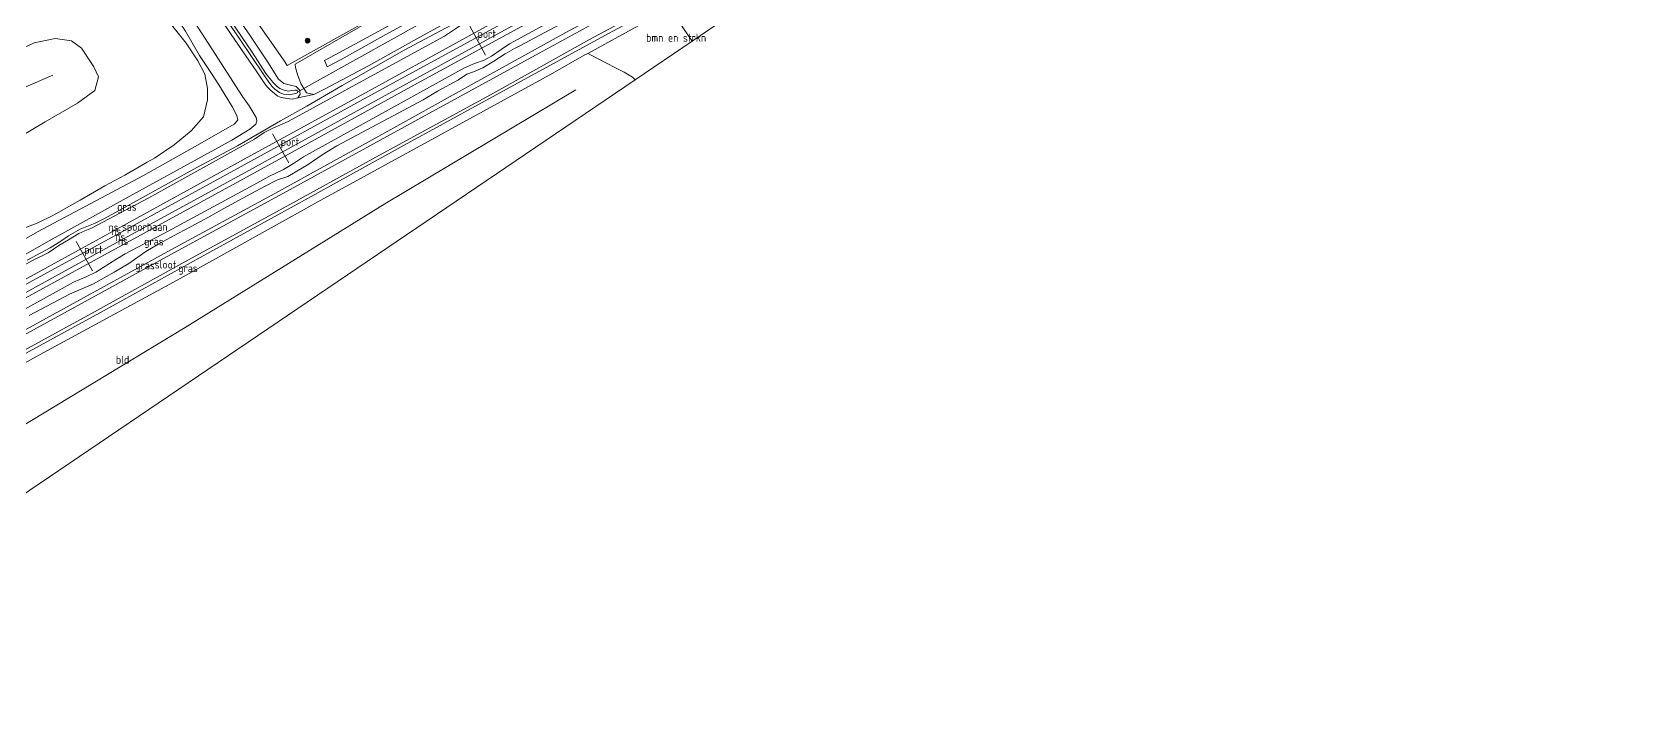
# Model space of a CAD drawing. Extents: x 253736 to 255979, y 477184 to 479215.
# Drawn here: x 254798 to 255302, y 477669 to 477880 of the extents above; entities that cross this region are included whole.
import ezdxf
from ezdxf.enums import TextEntityAlignment as Align

# ---------------------------------------------------------------- set-up
doc = ezdxf.new("R2010")
doc.units = 0
for name, color, linetype, lineweight in [('af-bs-doorgang', 8, 'Continuous', 18), ('af-bs-rasterhekwerk', 8, 'hekwerk', 18), ('bp-b5-bomenstruiken', 8, 'Continuous', 18), ('bp-b5-grasland', 8, 'Continuous', 18), ('bp-bs-boom', 8, 'Continuous', 18), ('bw-bs-portaal', 8, 'Continuous', 18), ('gw-bs-insteekwatergang', 8, 'Continuous', 18), ('gw-bs-kruinlijn', 8, 'Continuous', 18), ('gw-bs-teenlijn', 8, 'Continuous', 18), ('kd-bs-opnamedtmgrens', 8, 'Continuous', 18), ('og-b5-grond_ingericht', 8, 'Continuous', 18), ('og-b5-spoor', 8, 'Continuous', 18), ('og-b5-water', 8, 'Continuous', 18), ('og-bs-hoogtelijn', 8, 'Continuous', 18), ('og-bs-hulpgeometrie', 8, 'Continuous', 18), ('og-bs-spoor', 8, 'Continuous', 18), ('og-bs-terreinafscheiding', 8, 'Continuous', 18), ('wh-bs-duiker', 8, 'duiker', 18), ('wh-bs-waterlijn', 8, 'Continuous', 18)]:
    doc.layers.add(name, color=color, linetype=linetype, lineweight=lineweight)
doc.styles.add('rtw_iso', font='isocp.shx')
doc.linetypes.add('duiker', pattern='A,0,-2,[15,RTW.shx,S=1,R=0,X=0,Y=0],-2', length=4)
doc.linetypes.add('hekwerk', pattern='A,7,-1.5,[1,RTW.shx,S=0.75,R=0,X=0,Y=0],-1.5', length=10)

# ---------------------------------------------------------------- blocks, each defined once
blk = doc.blocks.new('dtbattr-r')
at = {"style": 'rtw_iso'}
blk.add_attdef('TAG', text='', height=2.5, dxfattribs=at).set_placement((0, 0), align=Align.MIDDLE_CENTER)
blk = doc.blocks.new('RW1 Buren totaal_ACAD_1_FMEBLOCK73')
at = {"layer": 'bp-b5-bomenstruiken'}
for points in [[(-77.81, -94.02, 24.27), (-73.97, -89.17, 24.44), (-69.53, -87.09, 24.39), (-62.67, -83.25, 24.54), (-60.44, -82.03, 24.66), (-59.38, -80.32, 25.03), (-57.38, -77.87, 25.24), (-54.25, -75.4, 25.45), (-47.41, -71.45, 25.72), (-41.13, -67.63, 26.12), (-21.88, -57.47, 26.16), (9.47, -40.29, 26.16), (40.58, -24.44, 26.33), (57.63, -14.67, 26.4), (90.75, 2.96, 26.38), (107.58, 12.38, 26.56), (119, 18.96, 26.4), (120.2, 20.23, 26.46), (119.89, 21.71, 26.59), (118.56, 24.34, 26.7), (114.8, 30.5, 26.75), (112.4, 34.18, 26.8), (108.23, 40.48, 26.97), (103.87, 48.05, 26.73), (99.88, 54.03, 26.4), (97.28, 58.18, 25.97), (94.49, 62.81, 25.58), (90.99, 68.94, 25.45), (85.87, 78.03, 24.83), (81.68, 85.34, 24.44), (78.88, 88.74, 24.31), (76.85, 91.4, 24.12), (75.37, 91.95, 24.05), (72.87, 91.45, 24.08), (70.06, 90.2, 24.12), (66.36, 87.82, 24.1), (64.64, 86.77, 23.96), (66.31, 86.5, 24.2), (70.57, 86.03, 24.46), (74.48, 84.97, 24.62), (77.04, 83.43, 24.67), (79.35, 81.29, 24.82), (80.97, 79.38, 25.12), (83.98, 75.33, 25.33), (85.54, 72.87, 25.71), (87.46, 68.27, 25.7), (90, 64.32, 25.91), (92.84, 59.35, 26.27), (96.06, 54.89, 26.69), (99.87, 49.57, 26.84), (104.04, 44.33, 26.89), (107.65, 38.81, 26.86), (109.87, 34.59, 26.88), (110.69, 30.16, 26.87), (110.69, 26.6, 26.8), (109.5, 21.28, 26.79), (105.64, 16.94, 26.88), (100.31, 12.57, 26.86), (94.2, 8.38, 26.82), (91.87, 7.07, 26.59), (84.87, 3.02, 26.51), (78.62, -0.28, 26.49), (70.98, -4.76, 26.45), (62.58, -9.42, 26.51), (57.49, -11.95, 26.54), (51.46, -14.24, 26.51), (43.27, -18.4, 26.45), (22.68, -30.1, 26.29), (15.7, -33.13, 26.22), (11.07, -35.25, 26.29), (4.93, -38.9, 26.35), (-1.45, -42.49, 26.36), (-10.61, -48.09, 26.21), (-15.12, -50.61, 26.23), (-19.04, -51.56, 26.43), (-23.83, -52.99, 26.61), (-28.47, -54.96, 26.74), (-37.76, -60.2, 26.43), (-46.99, -65.34, 26.29), (-52.14, -68.94, 26.03), (-58.25, -72.87, 25.57), (-61.11, -75.24, 25.32), (-65.52, -78.25, 24.98), (-61.16, -74.26, 25.5), (-57.3, -70.66, 26.02), (-52.69, -67.25, 26.97), (-42.14, -59.22, 28.94), (-29.2, -50.18, 31.34), (-17.48, -41.19, 33.44), (-6.64, -31.13, 35.77), (3.48, -22.65, 37.85), (8.56, -18.94, 38.68), (26.75, -5.93, 41.27), (36.37, 2.71, 42.82), (38.64, 4.76, 43.63), (39.94, 5.76, 43.77), (42.52, 7.76, 44.29), (45.62, 9.93, 44.93), (47.94, 11.87, 45.23), (52.27, 15.09, 45.83), (59.99, 19.7, 46.08), (70.13, 25.55, 46.1), (75.49, 29.55, 46), (76.66, 33.75, 46.03), (75.2, 36.92, 46.08), (71.31, 42.73, 46.11), (68.22, 45.05, 46.17), (63.15, 45.76, 46.31), (56.61, 44.39, 46.26), (49.8, 41.2, 46.08), (43.04, 38.7, 45.62), (33.89, 36.21, 45.46), (28.71, 34.04, 45.46), (19.79, 29.52, 44.82), (11.23, 24.8, 44.67), (3.87, 21.39, 44.67), (-5.36, 15.04, 44.91), (-14.69, 10.76, 44.99), (-19.33, 8.68, 44.79), (-32.3, 3.53, 44.23), (-39.08, 0.53, 43.79), (-43.09, -1.92, 43.5), (-48.52, -4.88, 41.69), (-54.55, -7.53, 41.1), (-66.89, -14.06, 40.78), (-69.01, -17.92, 40.65), (-73.83, -26.52, 40.67), (-75.64, -29.3, 40.67), (-75.28, -33.41, 40.67), (-72.86, -38.07, 40.83), (-69.21, -40.74, 40.9), (-67.13, -42.06, 41.06), (-63.63, -42.44, 41.03), (-59.89, -42.13, 41.03), (-55.95, -41.45, 41.01), (-51.19, -39.5, 40.99), (-17.1, -19.57, 43.31), (-3.96, -11.23, 44.32), (4.44, -7.59, 44.91), (12.47, -4.66, 45.1), (21.11, -0.36, 45.3), (33.19, 7.64, 45.24), (36.25, 10.16, 45.16), (38.23, 12.8, 45.13), (39.64, 15.85, 45.14), (39.73, 14.5, 44.96), (39.22, 12.41, 44.75), (38.65, 10.48, 44.36), (37.61, 7.92, 43.88), (36.7, 6.56, 43.63), (35.01, 4.15, 43.04), (32.95, 2.52, 42.45), (12.21, -13.35, 39.4), (5.39, -18.26, 38.26), (-0.09, -22.29, 37.43), (-6.37, -27.57, 36.27), (-13.45, -33.87, 34.75), (-22.97, -42.12, 32.62), (-40.11, -54.7, 29.61), (-50.23, -61.56, 27.81), (-52.76, -62.49, 27.53), (-56.51, -64.15, 26.87), (-59.64, -65.45, 26.46), (-63.44, -66.37, 26.25), (-66.24, -66.85, 26.07), (-68.77, -66.69, 25.94), (-72.26, -65.64, 25.98), (-75.45, -64.56, 25.95), (-78.52, -63.26, 26.16), (-81.58, -61.73, 26.4), (-84.2, -59.8, 26.89), (-86.2, -58.31, 27.15), (-88.46, -56.48, 27.7), (-90.71, -54.52, 27.89), (-92.94, -52.69, 28.07), (-94.47, -50.92, 28.27), (-96.02, -48.16, 28.6), (-97.14, -45.64, 28.74), (-98.53, -41.96, 28.89), (-99.81, -38.94, 29.24), (-101.19, -36.09, 29.36), (-102.52, -33.51, 29.58), (-103.28, -30.48, 30.07), (-101.92, -27.6, 30.21), (-100.29, -25.58, 30.69), (-97.62, -20.97, 31.18), (-95.55, -16.88, 31.48), (-93.9, -14.58, 31.66), (-93.18, -13.63, 31.67), (-99.04, -15.51, 31.46), (-104.49, -16.73, 31.13), (-107.4, -18.09, 30.93), (-109.6, -20.38, 30.93), (-110.14, -22.1, 30.75), (-110.47, -24.68, 30.6), (-110.16, -27.19, 30.5), (-109.53, -29.39, 30.35), (-108.99, -31.17, 30.18), (-107.04, -35.04, 30.01), (-104.25, -38.84, 29.81), (-96.48, -52.31, 28.96), (-91.27, -63.72, 27.78), (-86.37, -71.9, 26.63), (-82.43, -78.55, 25.8), (-79.93, -81.24, 25.53), (-78.14, -81.49, 25.53), (-78.26, -80.99, 25.56), (-80.79, -78.63, 25.76), (-85.36, -71.02, 26.58), (-90.71, -62.25, 27.84), (-96.94, -49.3, 28.7), (-94.95, -51.85, 28.29), (-91.31, -57.37, 27.42), (-86.87, -65.67, 26.5), (-83.02, -72.3, 25.72), (-79.88, -77.13, 25.18), (-77.34, -79.82, 24.75), (-76.09, -81.08, 24.59), (-75.92, -81.96, 24.45), (-76.74, -83.23, 24.44), (-78.31, -83.74, 24.39), (-80.37, -82.78, 24.39), (-82.99, -81, 24.39), (-85.76, -77.64, 24.37), (-88.56, -74.32, 24.23), (-96.09, -64.37, 24.41), (-101.61, -55.37, 24.24), (-108.27, -46.84, 24.27), (-112.97, -41.31, 24.28), (-115.51, -37.48, 24.15), (-117.84, -34.06, 24.06), (-119.84, -32.09, 24.06), (-122.48, -29.59, 24.07), (-125.71, -25.55, 24.01), (-126.14, -22.89, 23.98), (-125.1, -19.53, 23.89), (-123.48, -17.39, 23.84), (-121.73, -15.97, 23.7), (-118.54, -14.35, 23.67), (-116.59, -13.28, 23.7), (-115.09, -11.84, 23.74), (-112.72, -9.38, 23.74), (-109.84, -7.5, 23.74), (-106.64, -4.6, 23.69), (-72.3, 14.34, 23.52), (3.3, 55.69, 23.45), (60.29, 86.32, 23.25), (74.98, 94.02, 23.34), (75.74, 93.63, 23.34), (77.96, 92.41, 23.34), (80.22, 90.46, 23.33), (82.88, 87.56, 23.3), (86.04, 83.25, 23.2), (102.15, 57.97, 23.36), (112.11, 42.55, 23.38), (121.65, 27.67, 23.68), (123.73, 24.74, 23.76), (125.9, 21.12, 23.81), (126.14, 20.02, 23.87), (125.84, 19.01, 23.92), (123.91, 17.48, 23.94), (118.34, 14, 23.95), (86.28, -3.66, 23.86), (61.26, -17.46, 23.69), (33.8, -33.11, 23.67), (8.62, -45.92, 23.65), (-17.53, -60.54, 23.72), (-55.94, -81.63, 23.68), (-64.05, -85.94, 23.77), (-68.43, -88.05, 23.91), (-71.41, -90.07, 23.99), (-74.42, -92.13, 24.07), (-76.65, -93.66, 24.18)], [(-118.07, -28.02, 24.81), (-118.37, -25.04, 24.77), (-118.38, -20.83, 24.77), (-117.04, -16.36, 24.74), (-115.92, -14.46, 24.63), (-119.99, -16.58, 24.57), (-121.99, -17.75, 24.47), (-123.54, -19.24, 24.51), (-124.02, -21.23, 24.54), (-123.35, -23.82, 24.57), (-121.32, -26.03, 24.6), (-118.83, -27.55, 24.67)]]:
    blk.add_polyline3d(points, close=True, dxfattribs=at)
blk = doc.blocks.new('dtbattr-l')
at = {"style": 'rtw_iso'}
blk.add_attdef('TAG', (0, 0), '', height=2.5, dxfattribs=at)
blk = doc.blocks.new('boom')
blk.add_hatch(color=256).paths.add_polyline_path([(-0.75, 0, 1), (0.75, 0, 1)])
blk.add_circle((0, 0), 0.75)
blk = doc.blocks.new('Deel_d28hz')
at = {"layer": 'af-bs-doorgang'}
blk.add_polyline3d([(254874.561, 477874.863, 24.501), (254876.984, 477871.416, 24.513)], dxfattribs=at)
at = {"layer": 'af-bs-rasterhekwerk'}
for points in [[(254827.607, 477941.922, 23.615), (254874.561, 477874.863, 24.501)], [(254876.984, 477871.416, 24.513), (254878.122, 477869.658, 24.605), (254921.105, 477893.756, 24.639), (254973.434, 477923.006, 24.631)], [(254681.855, 477712.654, 24.253), (254683.896, 477714.518, 24.091), (254685.922, 477715.813, 23.704), (254686.461, 477716.157, 23.944), (254689.328, 477717.755, 23.839), (254693.062, 477720.036, 23.938), (254724.91, 477737.468, 23.947), (254767.487, 477760.945, 23.974), (254802.142, 477779.933, 23.983), (254843.729, 477802.575, 23.944), (254888.645, 477827.509, 24.037), (254924.222, 477847.005, 24.088), (254961.061, 477867.276, 24.184), (254970.912, 477872.868, 23.965), (254971.995, 477873.459, 23.857), (254997.682, 477887.488, 23.653)]]:
    blk.add_polyline3d(points, dxfattribs=at)
at = {"layer": 'bp-b5-bomenstruiken'}
for points in [[(255004.635, 477877.303, 23.816), (254997.682, 477887.488, 23.653), (255098.666, 477943.32, 23.497), (255106.682, 477948.025, 23.515), (255114.075, 477951.741, 23.662)], [(255004.635, 477877.303, 23.816), (254986.844, 477865.203, 24.056), (254985.967, 477865.997, 23.977), (254983.355, 477867.617, 23.956), (254980.932, 477868.798, 23.896), (254977.651, 477870.447, 23.815), (254973.096, 477872.942, 23.809), (254971.995, 477873.459, 23.857), (254997.682, 477887.488, 23.653)]]:
    blk.add_polyline3d(points, close=True, dxfattribs=at)
for points in [[(254929.327, 477882.282, 23.692), (254914.635, 477874.468, 23.62), (254895.32, 477863.375, 23.677), (254884.261, 477856.962, 23.734), (254876.017, 477852.385, 23.8), (254862.6, 477844.545, 23.884), (254849.879, 477837.731, 23.92), (254821.251, 477821.931, 23.89), (254818.127, 477820.372, 23.875), (254813.471, 477818.498, 23.854), (254809.848, 477816.438, 23.842), (254807.436, 477814.773, 23.848), (254804.098, 477812.7, 23.851), (254796.937, 477808.847, 23.851)], [(254792.313, 477873.523, 46.075), (254799.119, 477876.713, 46.261), (254805.663, 477878.081, 46.312), (254810.732, 477877.371, 46.168), (254813.823, 477875.058, 46.108), (254817.711, 477869.244, 46.078), (254819.174, 477866.08, 46.03), (254817.996, 477861.872, 46), (254812.644, 477857.871, 46.099), (254802.498, 477852.026, 46.075), (254794.78, 477847.416, 45.832)], [(254793.966, 477818.084, 26.515), (254800.003, 477820.372, 26.542), (254805.091, 477822.908, 26.512), (254813.494, 477827.565, 26.446), (254821.133, 477832.046, 26.491), (254827.378, 477835.341, 26.512), (254834.383, 477839.4, 26.593), (254836.713, 477840.709, 26.821), (254842.816, 477844.9, 26.86), (254848.148, 477849.263, 26.878), (254852.006, 477853.602, 26.788), (254853.197, 477858.923, 26.8), (254853.196, 477862.481, 26.866), (254852.377, 477866.917, 26.878), (254850.156, 477871.137, 26.86), (254846.553, 477876.655, 26.89), (254842.375, 477881.893, 26.839)], [(254846.383, 477880.374, 26.728), (254850.744, 477872.806, 26.965), (254854.914, 477866.509, 26.8), (254857.308, 477862.824, 26.752), (254861.067, 477856.667, 26.698), (254862.4, 477854.039, 26.587), (254862.714, 477852.557, 26.461), (254861.506, 477851.281, 26.401), (254850.09, 477844.705, 26.557), (254833.257, 477835.282, 26.377), (254800.143, 477817.654, 26.401), (254783.087, 477807.883, 26.329)], [(254776.307, 477799.217, 23.668), (254803.765, 477814.87, 23.695), (254828.793, 477828.664, 23.86), (254860.845, 477846.328, 23.953), (254866.424, 477849.81, 23.944), (254868.346, 477851.335, 23.923), (254868.646, 477852.349, 23.869), (254868.408, 477853.442, 23.812), (254866.242, 477857.069, 23.758), (254864.162, 477859.993, 23.683), (254854.623, 477874.876, 23.377), (254844.663, 477890.297, 23.359)], [(254854.309, 477888.715, 23.65), (254860.374, 477879.707, 23.863), (254868.588, 477867.669, 23.971), (254871.116, 477863.964, 23.971), (254871.955, 477862.892, 23.98), (254872.853, 477862.018, 23.986), (254874.112, 477860.944, 23.953), (254875.197, 477860.067, 23.944), (254876.215, 477859.64, 23.944), (254876.832, 477859.516, 23.921), (254879.627, 477859.189, 23.763), (254881.49, 477859.588, 23.745), (254886.467, 477860.566, 23.689), (254890.015, 477862.382, 23.756), (254903.573, 477869.595, 23.732), (254918.639, 477877.954, 23.601), (254933.582, 477886.258, 23.607)]]:
    blk.add_polyline3d(points, dxfattribs=at)
at = {"layer": 'bp-b5-grasland'}
for points in [[(254921.105, 477893.756, 24.639), (254878.122, 477869.658, 24.605), (254876.984, 477871.416, 24.513), (254874.561, 477874.863, 24.501), (254827.607, 477941.922, 23.615)], [(254903.028, 477883.02, 24.485), (254880.656, 477870.086, 24.266), (254880.698, 477869.078, 24.206), (254881.313, 477866.843, 24.082), (254882.375, 477864.041, 23.865), (254884.193, 477861.131, 23.658), (254886.467, 477860.566, 23.689), (254881.49, 477859.588, 23.745), (254882.171, 477860.722, 23.608), (254881.984, 477862.084, 23.673), (254880.922, 477863.06, 23.798), (254879.107, 477863.542, 23.99), (254877.089, 477864.087, 23.991), (254875.426, 477865.364, 24.081), (254872.023, 477870.689, 24.296), (254866.469, 477879.179, 24.262), (254849.153, 477904.195, 24.053)], [(254827.607, 477941.922, 23.615), (254874.561, 477874.863, 24.501), (254876.984, 477871.416, 24.513), (254878.122, 477869.658, 24.605), (254921.105, 477893.756, 24.639)], [(254830.23, 477926.384, 22.585), (254863.365, 477877.879, 22.828), (254870.632, 477867.027, 22.861), (254872.387, 477864.451, 22.861), (254873.306, 477863.215, 22.855), (254874.289, 477862.232, 22.852), (254875.77, 477861.209, 22.852), (254876.973, 477860.738, 22.852), (254878.751, 477860.461, 22.852), (254880.352, 477860.798, 22.873), (254881.29, 477861.095, 22.861), (254881.205, 477861.901, 22.801), (254880.552, 477861.961, 22.807), (254879.505, 477861.808, 22.807), (254878.642, 477861.674, 22.813), (254877.199, 477861.911, 22.813), (254875.861, 477862.478, 22.813), (254874.994, 477863.116, 22.816), (254873.588, 477864.47, 22.825), (254871.495, 477867.199, 22.882), (254867.169, 477873.84, 22.885), (254830.554, 477927.805, 22.564)], [(254849.153, 477904.195, 24.053), (254866.469, 477879.179, 24.262), (254872.023, 477870.689, 24.296), (254875.426, 477865.364, 24.081), (254877.089, 477864.087, 23.991), (254879.107, 477863.542, 23.99), (254880.922, 477863.06, 23.798), (254881.984, 477862.084, 23.673), (254882.171, 477860.722, 23.608), (254881.49, 477859.588, 23.745), (254879.627, 477859.189, 23.763), (254876.832, 477859.516, 23.921), (254876.215, 477859.64, 23.944), (254875.197, 477860.067, 23.944), (254874.112, 477860.944, 23.953), (254872.853, 477862.018, 23.986), (254871.955, 477862.892, 23.98), (254871.116, 477863.964, 23.971), (254868.588, 477867.669, 23.971), (254860.374, 477879.707, 23.863), (254854.309, 477888.715, 23.65)], [(254909.025, 477881.686, 27.747), (254893.07, 477873.032, 27.755), (254889.751, 477871.266, 27.694), (254890.161, 477870.305, 27.681), (254890.648, 477869.24, 27.678), (254894.94, 477871.518, 27.666), (254909.87, 477879.914, 27.714), (254926.508, 477888.929, 27.684)], [(254933.582, 477886.258, 23.607), (254918.639, 477877.954, 23.601), (254903.573, 477869.595, 23.732), (254890.015, 477862.382, 23.756), (254886.467, 477860.566, 23.689), (254884.193, 477861.131, 23.658), (254882.375, 477864.041, 23.865), (254881.313, 477866.843, 24.082), (254880.698, 477869.078, 24.206), (254880.656, 477870.086, 24.266), (254903.028, 477883.02, 24.485)], [(254930.657, 477881.161, 24.7), (254927.301, 477878.82, 24.649), (254902.988, 477865.59, 24.643), (254878.437, 477852.143, 24.499), (254876.732, 477851.465, 24.532), (254873.856, 477850.223, 24.58), (254870.979, 477848.677, 24.634), (254867.922, 477846.615, 24.64), (254834.938, 477828.27, 24.517), (254817.02, 477818.763, 24.394), (254814.915, 477817.925, 24.427), (254812.983, 477817.09, 24.46), (254809.752, 477815.176, 24.451), (254806.748, 477813.37, 24.445), (254803.418, 477811.138, 24.409), (254798.573, 477808.704, 24.394), (254772.791, 477794.526, 24.334)], [(254796.937, 477808.847, 23.851), (254804.098, 477812.7, 23.851), (254807.436, 477814.773, 23.848), (254809.848, 477816.438, 23.842), (254813.471, 477818.498, 23.854), (254818.127, 477820.372, 23.875), (254821.251, 477821.931, 23.89), (254849.879, 477837.731, 23.92), (254862.6, 477844.545, 23.884), (254876.017, 477852.385, 23.8), (254884.261, 477856.962, 23.734), (254895.32, 477863.375, 23.677), (254914.635, 477874.468, 23.62), (254929.327, 477882.282, 23.692)], [(254990.946, 477897.354, 23.785), (254950.964, 477875.96, 23.875), (254949.178, 477874.973, 23.827), (254946.201, 477873.302, 23.707), (254942.664, 477871.049, 23.698), (254939.239, 477868.949, 23.704), (254936.339, 477867.721, 23.704), (254934.257, 477866.903, 23.707), (254931.66, 477865.226, 23.701), (254925.122, 477861.638, 23.725), (254920.565, 477858.903, 23.824), (254893.677, 477844.533, 23.836), (254889.006, 477841.762, 23.788), (254884.667, 477838.678, 23.746), (254878.283, 477834.936, 23.77), (254875.139, 477833.966, 23.785), (254871.076, 477831.845, 23.8), (254865.36, 477828.788, 23.791), (254858.376, 477824.958, 23.737), (254853.583, 477822.295, 23.743), (254848.099, 477819.339, 23.743), (254844.169, 477817.227, 23.719), (254838.071, 477813.931, 23.686), (254833.915, 477811.507, 23.647), (254828.607, 477807.732, 23.638), (254824.064, 477805.092, 23.674), (254817.588, 477801.441, 23.629), (254813.056, 477799.472, 23.626), (254810.137, 477798.186, 23.623), (254797.544, 477791.493, 23.698)], [(254774.616, 477781.554, 24.409), (254806.913, 477799.379, 24.616), (254811.407, 477801.921, 24.604), (254815.279, 477803.541, 24.616), (254818.388, 477805.041, 24.637), (254820.58, 477806.535, 24.625), (254824.625, 477809.056, 24.607), (254827.477, 477810.791, 24.607), (254840.947, 477817.883, 24.604), (254867.703, 477832.388, 24.742), (254872.373, 477834.931, 24.742), (254876.919, 477837.186, 24.742), (254880.07, 477839.043, 24.763), (254883.251, 477841.078, 24.769), (254887.001, 477843.15, 24.775), (254933.522, 477868.893, 24.883), (254936.622, 477870.274, 24.907), (254939.693, 477871.318, 24.949), (254941.932, 477872.553, 24.913), (254944.932, 477874.66, 24.865), (254947.575, 477876.471, 24.853), (254989.581, 477899.354, 24.85)], [(254992.654, 477894.853, 23.695), (254965.18, 477879.965, 23.749), (254935.566, 477863.605, 23.728), (254906.72, 477847.592, 23.587), (254874.245, 477829.688, 23.596), (254840.818, 477811.47, 23.545), (254812.353, 477795.874, 23.485), (254789.314, 477783.157, 23.404)], [(254784.128, 477772.982, 23.446), (254820.778, 477792.949, 23.491), (254853.946, 477811.279, 23.413), (254884.708, 477828.189, 23.431), (254914.647, 477844.754, 23.494), (254951.215, 477864.756, 23.494), (254978.518, 477879.656, 23.446), (254996.442, 477889.304, 23.52), (254997.682, 477887.488, 23.653), (254971.995, 477873.459, 23.857), (254970.912, 477872.868, 23.965), (254961.061, 477867.276, 24.184), (254924.222, 477847.005, 24.088), (254888.645, 477827.509, 24.037), (254843.729, 477802.575, 23.944), (254802.142, 477779.933, 23.983), (254767.487, 477760.945, 23.974)], [(254797.544, 477791.493, 23.698), (254810.137, 477798.186, 23.623), (254813.056, 477799.472, 23.626), (254817.588, 477801.441, 23.629), (254824.064, 477805.092, 23.674), (254828.607, 477807.732, 23.638), (254833.915, 477811.507, 23.647), (254838.071, 477813.931, 23.686), (254844.169, 477817.227, 23.719), (254848.099, 477819.339, 23.743), (254853.583, 477822.295, 23.743), (254858.376, 477824.958, 23.737), (254865.36, 477828.788, 23.791), (254871.076, 477831.845, 23.8), (254875.139, 477833.966, 23.785), (254878.283, 477834.936, 23.77), (254884.667, 477838.678, 23.746), (254889.006, 477841.762, 23.788), (254893.677, 477844.533, 23.836), (254920.565, 477858.903, 23.824), (254925.122, 477861.638, 23.725), (254931.66, 477865.226, 23.701), (254934.257, 477866.903, 23.707), (254936.339, 477867.721, 23.704), (254939.239, 477868.949, 23.704), (254942.664, 477871.049, 23.698), (254946.201, 477873.302, 23.707), (254949.178, 477874.973, 23.827), (254950.964, 477875.96, 23.875), (254990.946, 477897.354, 23.785)], [(254793.509, 477779.33, 22.642), (254815.877, 477791.531, 22.642), (254848.244, 477809.415, 22.642), (254874.733, 477823.872, 22.642), (254906.926, 477841.618, 22.642), (254941.67, 477860.494, 22.642), (254972.54, 477877.766, 22.642), (254995.774, 477890.282, 22.678), (254996.442, 477889.304, 23.52), (254978.518, 477879.656, 23.446), (254951.215, 477864.756, 23.494), (254914.647, 477844.754, 23.494), (254884.708, 477828.189, 23.431), (254853.946, 477811.279, 23.413), (254820.778, 477792.949, 23.491), (254784.128, 477772.982, 23.446)], [(254789.314, 477783.157, 23.404), (254812.353, 477795.874, 23.485), (254840.818, 477811.47, 23.545), (254874.245, 477829.688, 23.596), (254906.72, 477847.592, 23.587), (254935.566, 477863.605, 23.728), (254965.18, 477879.965, 23.749), (254992.654, 477894.853, 23.695), (254993.52, 477893.585, 22.552), (254956.876, 477873.569, 22.645), (254918.011, 477852.262, 22.645), (254879.001, 477830.847, 22.642), (254840.644, 477809.975, 22.642), (254803.288, 477789.462, 22.642), (254766.047, 477769.077, 22.642)]]:
    blk.add_polyline3d(points, dxfattribs=at)
blk.add_polyline3d([(254977.712, 477916.74, 27.7), (254967.936, 477911.408, 27.694), (254949.337, 477901.485, 27.684), (254926.508, 477888.929, 27.684), (254909.87, 477879.914, 27.714), (254894.94, 477871.518, 27.666), (254890.648, 477869.24, 27.678), (254890.161, 477870.305, 27.681), (254889.751, 477871.266, 27.694), (254893.07, 477873.032, 27.755), (254909.025, 477881.686, 27.747), (254925.126, 477890.473, 27.771), (254948.69, 477903.309, 27.751), (254965.21, 477912.311, 27.727), (254976.558, 477918.431, 27.729)], close=True, dxfattribs=at)
at = {"layer": 'bw-bs-portaal'}
for points in [[(254940.07, 477872.9, 33.295), (254935.128, 477882.123, 33.295)], [(254878.634, 477839.264, 33.226), (254873.571, 477848.273, 33.226)], [(254817.29, 477805.491, 33.019), (254812.183, 477814.681, 33.058)]]:
    blk.add_polyline3d(points, dxfattribs=at)
at = {"layer": 'gw-bs-insteekwatergang'}
for points in [[(254823.83, 477934.357, 23.3), (254826.506, 477934.153, 23.526), (254828.943, 477932.655, 23.695), (254833.748, 477926.527, 23.712), (254837.831, 477920.32, 23.777), (254849.153, 477904.195, 24.053), (254866.469, 477879.179, 24.262), (254872.023, 477870.689, 24.296), (254875.426, 477865.364, 24.081), (254877.089, 477864.087, 23.991), (254879.107, 477863.542, 23.99), (254880.922, 477863.06, 23.798), (254881.984, 477862.084, 23.673), (254882.171, 477860.722, 23.608), (254881.49, 477859.588, 23.745), (254879.627, 477859.189, 23.763), (254876.832, 477859.516, 23.921)], [(254745.814, 477888.017, 23.449), (254802.802, 477918.649, 23.245), (254817.49, 477926.344, 23.344), (254824.193, 477929.856, 23.38), (254824.81, 477929.992, 23.38), (254825.246, 477929.796, 23.383), (254825.976, 477928.94, 23.383), (254832.413, 477920.45, 23.431), (254854.309, 477888.715, 23.65), (254860.374, 477879.707, 23.863), (254868.588, 477867.669, 23.971), (254871.116, 477863.964, 23.971), (254871.955, 477862.892, 23.98), (254872.853, 477862.018, 23.986), (254874.112, 477860.944, 23.953), (254875.197, 477860.067, 23.944), (254876.215, 477859.64, 23.944), (254876.832, 477859.516, 23.921)], [(254992.654, 477894.853, 23.695), (254965.18, 477879.965, 23.749), (254935.566, 477863.605, 23.728), (254906.72, 477847.592, 23.587), (254874.245, 477829.688, 23.596), (254840.818, 477811.47, 23.545), (254812.353, 477795.874, 23.485), (254789.314, 477783.157, 23.404)], [(254784.128, 477772.982, 23.446), (254820.778, 477792.949, 23.491), (254853.946, 477811.279, 23.413), (254884.708, 477828.189, 23.431), (254914.647, 477844.754, 23.494), (254951.215, 477864.756, 23.494), (254978.518, 477879.656, 23.446), (254996.442, 477889.304, 23.52)]]:
    blk.add_polyline3d(points, dxfattribs=at)
at = {"layer": 'gw-bs-kruinlijn'}
for points in [[(254846.383, 477880.374, 26.728), (254850.744, 477872.806, 26.965), (254854.914, 477866.509, 26.8), (254857.308, 477862.824, 26.752), (254861.067, 477856.667, 26.698), (254862.4, 477854.039, 26.587), (254862.714, 477852.557, 26.461), (254861.506, 477851.281, 26.401), (254850.09, 477844.705, 26.557), (254833.257, 477835.282, 26.377), (254800.143, 477817.654, 26.401), (254783.087, 477807.883, 26.329)], [(254925.126, 477890.473, 27.771), (254909.025, 477881.686, 27.747), (254893.07, 477873.032, 27.755), (254889.751, 477871.266, 27.694), (254890.161, 477870.305, 27.681), (254890.648, 477869.24, 27.678), (254894.94, 477871.518, 27.666), (254909.87, 477879.914, 27.714), (254926.508, 477888.929, 27.684), (254949.337, 477901.485, 27.684), (254967.936, 477911.408, 27.694), (254977.712, 477916.74, 27.7)], [(254772.791, 477794.526, 24.334), (254798.573, 477808.704, 24.394), (254803.418, 477811.138, 24.409), (254806.748, 477813.37, 24.445), (254809.752, 477815.176, 24.451), (254812.983, 477817.09, 24.46), (254814.915, 477817.925, 24.427), (254817.02, 477818.763, 24.394), (254834.938, 477828.27, 24.517), (254867.922, 477846.615, 24.64), (254870.979, 477848.677, 24.634), (254873.856, 477850.223, 24.58), (254876.732, 477851.465, 24.532), (254878.437, 477852.143, 24.499), (254902.988, 477865.59, 24.643), (254927.301, 477878.82, 24.649), (254930.657, 477881.161, 24.7), (254933.394, 477882.957, 24.718), (254937.232, 477885.06, 24.706), (254941.44, 477887.034, 24.706), (254945.735, 477889.309, 24.697), (254982.653, 477909.503, 24.778)], [(254989.581, 477899.354, 24.85), (254947.575, 477876.471, 24.853), (254944.932, 477874.66, 24.865), (254941.932, 477872.553, 24.913), (254939.693, 477871.318, 24.949), (254936.622, 477870.274, 24.907), (254933.522, 477868.893, 24.883), (254887.001, 477843.15, 24.775), (254883.251, 477841.078, 24.769), (254880.07, 477839.043, 24.763), (254876.919, 477837.186, 24.742), (254872.373, 477834.931, 24.742), (254867.703, 477832.388, 24.742), (254840.947, 477817.883, 24.604), (254827.477, 477810.791, 24.607), (254824.625, 477809.056, 24.607), (254820.58, 477806.535, 24.625), (254818.388, 477805.041, 24.637), (254815.279, 477803.541, 24.616), (254811.407, 477801.921, 24.604), (254806.913, 477799.379, 24.616), (254774.616, 477781.554, 24.409)], [(254792.313, 477873.523, 46.075), (254799.119, 477876.713, 46.261), (254805.663, 477878.081, 46.312), (254810.732, 477877.371, 46.168), (254813.823, 477875.058, 46.108), (254817.711, 477869.244, 46.078), (254819.174, 477866.08, 46.03), (254817.996, 477861.872, 46), (254812.644, 477857.871, 46.099), (254802.498, 477852.026, 46.075), (254794.78, 477847.416, 45.832)]]:
    blk.add_polyline3d(points, dxfattribs=at)
at = {"layer": 'gw-bs-teenlijn'}
for points in [[(254817.49, 477926.344, 23.344), (254818.246, 477925.954, 23.338), (254820.47, 477924.74, 23.341), (254822.73, 477922.783, 23.329), (254825.392, 477919.886, 23.302), (254828.546, 477915.574, 23.2), (254844.663, 477890.297, 23.359), (254854.623, 477874.876, 23.377), (254864.162, 477859.993, 23.683), (254866.242, 477857.069, 23.758), (254868.408, 477853.442, 23.812), (254868.646, 477852.349, 23.869), (254868.346, 477851.335, 23.923), (254866.424, 477849.81, 23.944), (254860.845, 477846.328, 23.953), (254828.793, 477828.664, 23.86), (254803.765, 477814.87, 23.695), (254776.307, 477799.217, 23.668)], [(254793.966, 477818.084, 26.515), (254800.003, 477820.372, 26.542), (254805.091, 477822.908, 26.512), (254813.494, 477827.565, 26.446), (254821.133, 477832.046, 26.491), (254827.378, 477835.341, 26.512), (254834.383, 477839.4, 26.593), (254836.713, 477840.709, 26.821), (254842.816, 477844.9, 26.86), (254848.148, 477849.263, 26.878), (254852.006, 477853.602, 26.788), (254853.197, 477858.923, 26.8), (254853.196, 477862.481, 26.866), (254852.377, 477866.917, 26.878), (254850.156, 477871.137, 26.86), (254846.553, 477876.655, 26.89), (254842.375, 477881.893, 26.839)], [(254982.292, 477910.031, 24.307), (254960.126, 477898.14, 24.043), (254944.967, 477890.615, 23.764), (254935.224, 477885.902, 23.716), (254929.327, 477882.282, 23.692), (254914.635, 477874.468, 23.62), (254895.32, 477863.375, 23.677), (254884.261, 477856.962, 23.734), (254876.017, 477852.385, 23.8), (254862.6, 477844.545, 23.884), (254849.879, 477837.731, 23.92), (254821.251, 477821.931, 23.89), (254818.127, 477820.372, 23.875), (254813.471, 477818.498, 23.854), (254809.848, 477816.438, 23.842), (254807.436, 477814.773, 23.848), (254804.098, 477812.7, 23.851), (254796.937, 477808.847, 23.851)], [(254948.19, 477908.648, 24.503), (254921.674, 477893.481, 24.495), (254903.028, 477883.02, 24.485), (254880.656, 477870.086, 24.266), (254880.698, 477869.078, 24.206), (254881.313, 477866.843, 24.082), (254882.375, 477864.041, 23.865), (254884.193, 477861.131, 23.658), (254886.467, 477860.566, 23.689), (254890.015, 477862.382, 23.756), (254903.573, 477869.595, 23.732), (254918.639, 477877.954, 23.601), (254933.582, 477886.258, 23.607), (254948.931, 477894.799, 23.785), (254964.045, 477903.309, 24.094), (254979.094, 477911.528, 24.215), (254980.685, 477912.385, 24.217)], [(254797.544, 477791.493, 23.698), (254810.137, 477798.186, 23.623), (254813.056, 477799.472, 23.626), (254817.588, 477801.441, 23.629), (254824.064, 477805.092, 23.674), (254828.607, 477807.732, 23.638), (254833.915, 477811.507, 23.647), (254838.071, 477813.931, 23.686), (254844.169, 477817.227, 23.719), (254848.099, 477819.339, 23.743), (254853.583, 477822.295, 23.743), (254858.376, 477824.958, 23.737), (254865.36, 477828.788, 23.791), (254871.076, 477831.845, 23.8), (254875.139, 477833.966, 23.785), (254878.283, 477834.936, 23.77), (254884.667, 477838.678, 23.746), (254889.006, 477841.762, 23.788), (254893.677, 477844.533, 23.836), (254920.565, 477858.903, 23.824), (254925.122, 477861.638, 23.725), (254931.66, 477865.226, 23.701), (254934.257, 477866.903, 23.707), (254936.339, 477867.721, 23.704), (254939.239, 477868.949, 23.704), (254942.664, 477871.049, 23.698), (254946.201, 477873.302, 23.707), (254949.178, 477874.973, 23.827), (254950.964, 477875.96, 23.875), (254990.946, 477897.354, 23.785)]]:
    blk.add_polyline3d(points, dxfattribs=at)
at = {"layer": 'kd-bs-opnamedtmgrens'}
for points in [[(255304.354, 478083.146, 35.387), (255232.443, 478032.658, 25.528), (255216.53, 478021.486, 24.664), (255213.947, 478019.673, 24.591), (255168.953, 477993.796, 24.547), (255170.165, 477991.128, 24.52), (255166.175, 477989.058, 22.63), (255139.652, 477969.138, 22.645), (255125.676, 477959.632, 23.724), (255114.075, 477951.741, 23.662), (255004.635, 477877.303, 23.816)], [(254698.081, 477669.176, 23.831), (254702.219, 477672.034, 24.091), (254705.107, 477674.028, 24.124), (254710.69, 477677.884, 23.962), (254986.844, 477865.203, 24.056), (255004.635, 477877.303, 23.816)]]:
    blk.add_polyline3d(points, dxfattribs=at)
at = {"layer": 'og-b5-grond_ingericht'}
blk.add_polyline3d([(254986.844, 477865.203, 24.056), (254710.69, 477677.884, 23.962), (254697.263, 477698.611, 23.71), (254686.695, 477714.72, 23.518), (254685.922, 477715.813, 23.704), (254686.461, 477716.157, 23.944), (254689.328, 477717.755, 23.839), (254693.062, 477720.036, 23.938), (254724.91, 477737.468, 23.947), (254767.487, 477760.945, 23.974), (254802.142, 477779.933, 23.983), (254843.729, 477802.575, 23.944), (254888.645, 477827.509, 24.037), (254924.222, 477847.005, 24.088), (254961.061, 477867.276, 24.184), (254970.912, 477872.868, 23.965), (254971.995, 477873.459, 23.857), (254973.096, 477872.942, 23.809), (254977.651, 477870.447, 23.815), (254980.932, 477868.798, 23.896), (254983.355, 477867.617, 23.956), (254985.967, 477865.997, 23.977)], close=True, dxfattribs=at)
at = {"layer": 'og-b5-spoor'}
for points in [[(254989.581, 477899.354, 24.85), (254947.575, 477876.471, 24.853), (254944.932, 477874.66, 24.865), (254941.932, 477872.553, 24.913), (254939.693, 477871.318, 24.949), (254936.622, 477870.274, 24.907), (254933.522, 477868.893, 24.883), (254887.001, 477843.15, 24.775), (254883.251, 477841.078, 24.769), (254880.07, 477839.043, 24.763), (254876.919, 477837.186, 24.742), (254872.373, 477834.931, 24.742), (254867.703, 477832.388, 24.742), (254840.947, 477817.883, 24.604), (254827.477, 477810.791, 24.607), (254824.625, 477809.056, 24.607), (254820.58, 477806.535, 24.625), (254818.388, 477805.041, 24.637), (254815.279, 477803.541, 24.616), (254811.407, 477801.921, 24.604), (254806.913, 477799.379, 24.616), (254774.616, 477781.554, 24.409)], [(254772.791, 477794.526, 24.334), (254798.573, 477808.704, 24.394), (254803.418, 477811.138, 24.409), (254806.748, 477813.37, 24.445), (254809.752, 477815.176, 24.451), (254812.983, 477817.09, 24.46), (254814.915, 477817.925, 24.427), (254817.02, 477818.763, 24.394), (254834.938, 477828.27, 24.517), (254867.922, 477846.615, 24.64), (254870.979, 477848.677, 24.634), (254873.856, 477850.223, 24.58), (254876.732, 477851.465, 24.532), (254878.437, 477852.143, 24.499), (254902.988, 477865.59, 24.643), (254927.301, 477878.82, 24.649), (254930.657, 477881.161, 24.7)]]:
    blk.add_polyline3d(points, dxfattribs=at)
at = {"layer": 'og-b5-water'}
for points in [[(254830.554, 477927.805, 22.564), (254867.169, 477873.84, 22.885), (254871.495, 477867.199, 22.882), (254873.588, 477864.47, 22.825), (254874.994, 477863.116, 22.816), (254875.861, 477862.478, 22.813), (254877.199, 477861.911, 22.813), (254878.642, 477861.674, 22.813), (254879.505, 477861.808, 22.807), (254880.552, 477861.961, 22.807), (254881.205, 477861.901, 22.801), (254881.29, 477861.095, 22.861), (254880.352, 477860.798, 22.873), (254878.751, 477860.461, 22.852), (254876.973, 477860.738, 22.852), (254875.77, 477861.209, 22.852), (254874.289, 477862.232, 22.852), (254873.306, 477863.215, 22.855), (254872.387, 477864.451, 22.861), (254870.632, 477867.027, 22.861), (254863.365, 477877.879, 22.828), (254830.23, 477926.384, 22.585)], [(254766.047, 477769.077, 22.642), (254803.288, 477789.462, 22.642), (254840.644, 477809.975, 22.642), (254879.001, 477830.847, 22.642), (254918.011, 477852.262, 22.645), (254956.876, 477873.569, 22.645), (254993.52, 477893.585, 22.552), (254995.774, 477890.282, 22.678), (254972.54, 477877.766, 22.642), (254941.67, 477860.494, 22.642), (254906.926, 477841.618, 22.642), (254874.733, 477823.872, 22.642), (254848.244, 477809.415, 22.642), (254815.877, 477791.531, 22.642), (254793.509, 477779.33, 22.642)]]:
    blk.add_polyline3d(points, dxfattribs=at)
at = {"layer": 'og-bs-hoogtelijn'}
for points in [[(254804.956, 477866.616, 45.841), (254765.882, 477849.733, 45.112), (254727.707, 477828.876, 44.485), (254678.588, 477802.94, 41.329)], [(254968.257, 477862.097, 24.217), (254908.62, 477826.464, 24.049), (254846.207, 477787.785, 23.872), (254781.774, 477748.759, 23.86), (254711.193, 477705.099, 23.788)]]:
    blk.add_polyline3d(points, dxfattribs=at)
at = {"layer": 'og-bs-hulpgeometrie'}
blk.add_polyline3d([(254997.682, 477887.488, 23.653), (255004.635, 477877.303, 23.816)], dxfattribs=at)
at = {"layer": 'og-bs-spoor'}
for points in [[(254658.05, 477727.148, 24.7), (254688.43, 477743.781, 24.682), (254722.862, 477762.593, 24.688), (254760.441, 477783.209, 24.751), (254794.745, 477801.956, 24.79), (254831.106, 477821.912, 24.835), (254864.707, 477840.33, 24.901), (254904.643, 477862.217, 25.006), (254941.232, 477882.338, 25.129), (254976.49, 477901.633, 25.156), (254984.869, 477906.257, 25.156)], [(254658.932, 477725.857, 24.681), (254690.112, 477743.026, 24.7), (254727.089, 477763.193, 24.769), (254756.227, 477779.188, 24.766), (254788.808, 477797.001, 24.805), (254825.742, 477817.256, 24.838), (254862.6, 477837.476, 24.94), (254903.137, 477859.711, 25.078), (254940.406, 477880.128, 25.111), (254969.989, 477896.37, 25.144), (254985.741, 477904.979, 25.147)], [(254660.177, 477724.069, 24.682), (254692.976, 477742.027, 24.772), (254729.237, 477761.892, 24.79), (254771.347, 477784.985, 24.829), (254817.108, 477810.054, 24.889), (254866.109, 477836.882, 24.937), (254899.027, 477854.956, 25.063), (254941.45, 477878.199, 25.111), (254981.725, 477900.315, 25.204), (254986.97, 477903.179, 25.201)], [(254661.043, 477722.8, 24.662), (254713.741, 477751.701, 24.742), (254752.165, 477772.719, 24.811), (254790.57, 477793.802, 24.883), (254833.45, 477817.269, 24.91), (254875.486, 477840.285, 24.97), (254918.871, 477864.128, 25.075), (254960.443, 477886.84, 25.135), (254987.839, 477901.906, 25.168)]]:
    blk.add_polyline3d(points, dxfattribs=at)
at = {"layer": 'og-bs-terreinafscheiding'}
for points in [[(254971.995, 477873.459, 23.857), (254973.096, 477872.942, 23.809), (254977.651, 477870.447, 23.815), (254980.932, 477868.798, 23.896), (254983.355, 477867.617, 23.956), (254985.967, 477865.997, 23.977), (254986.844, 477865.203, 24.056)], [(254881.49, 477859.588, 23.745), (254886.467, 477860.566, 23.689)]]:
    blk.add_polyline3d(points, dxfattribs=at)
at = {"layer": 'wh-bs-duiker'}
blk.add_polyline3d([(254881.265, 477861.347, 22.592), (254978.501, 477915.584, 22.646)], dxfattribs=at)
at = {"layer": 'wh-bs-waterlijn'}
for points in [[(254750.946, 477893.392, 22.315), (254811.049, 477925.881, 22.564), (254822.028, 477931.779, 22.564), (254823.294, 477932.322, 22.564), (254824.459, 477932.689, 22.564), (254825.763, 477932.404, 22.564), (254827.12, 477931.755, 22.564), (254828.45, 477930.394, 22.564), (254830.554, 477927.805, 22.564), (254867.169, 477873.84, 22.885), (254871.495, 477867.199, 22.882), (254873.588, 477864.47, 22.825), (254874.994, 477863.116, 22.816), (254875.861, 477862.478, 22.813), (254877.199, 477861.911, 22.813), (254878.642, 477861.674, 22.813), (254879.505, 477861.808, 22.807), (254880.552, 477861.961, 22.807), (254881.205, 477861.901, 22.801)], [(254771.937, 477903.62, 22.294), (254822.015, 477930.51, 22.585), (254823.008, 477931.024, 22.585), (254824.077, 477931.435, 22.585), (254825.214, 477931.573, 22.585), (254826.447, 477930.99, 22.585), (254827.692, 477929.867, 22.585), (254828.94, 477928.34, 22.585), (254830.23, 477926.384, 22.585), (254863.365, 477877.879, 22.828), (254870.632, 477867.027, 22.861), (254872.387, 477864.451, 22.861), (254873.306, 477863.215, 22.855), (254874.289, 477862.232, 22.852), (254875.77, 477861.209, 22.852), (254876.973, 477860.738, 22.852), (254878.751, 477860.461, 22.852), (254880.352, 477860.798, 22.873), (254881.29, 477861.095, 22.861), (254881.205, 477861.901, 22.801)], [(254993.52, 477893.585, 22.552), (254956.876, 477873.569, 22.645), (254918.011, 477852.262, 22.645), (254879.001, 477830.847, 22.642), (254840.644, 477809.975, 22.642), (254803.288, 477789.462, 22.642), (254766.047, 477769.077, 22.642)], [(254793.509, 477779.33, 22.642), (254815.877, 477791.531, 22.642), (254848.244, 477809.415, 22.642), (254874.733, 477823.872, 22.642), (254906.926, 477841.618, 22.642), (254941.67, 477860.494, 22.642), (254972.54, 477877.766, 22.642), (254995.774, 477890.282, 22.678)]]:
    blk.add_polyline3d(points, dxfattribs=at)
at = {"layer": 'bp-b5-bomenstruiken'}
blk.add_blockref('RW1 Buren totaal_ACAD_1_FMEBLOCK73', (254742.5095, 477832.3255), dxfattribs=at)
ref = blk.add_blockref('dtbattr-r', (254990.257812, 477876.34375, 23.8651), dxfattribs=at)
ref.add_attrib('TAG', 'bmn en strkn', dxfattribs={"layer": '0', "height": 2.5, "style": 'rtw_iso'}).set_placement((254990.257812, 477876.34375, 23.8651), align=Align.BOTTOM_LEFT)
at = {"layer": 'bp-b5-grasland'}
ref = blk.add_blockref('dtbattr-r', (254824.992188, 477823.5, 24.16216), dxfattribs=at)
ref.add_attrib('TAG', 'gras', dxfattribs={"layer": '0', "height": 2.5, "style": 'rtw_iso'}).set_placement((254824.992188, 477823.5, 24.16216), align=Align.BOTTOM_LEFT)
ref = blk.add_blockref('dtbattr-r', (254833.4375, 477812.65625, 24.139105), dxfattribs=at)
ref.add_attrib('TAG', 'gras', dxfattribs={"layer": '0', "height": 2.5, "style": 'rtw_iso'}).set_placement((254833.4375, 477812.65625, 24.139105), align=Align.BOTTOM_LEFT)
ref = blk.add_blockref('dtbattr-r', (254830.648438, 477805.1875, 23.247822), dxfattribs=at)
ref.add_attrib('TAG', 'gras', dxfattribs={"layer": '0', "height": 2.5, "style": 'rtw_iso'}).set_placement((254830.648438, 477805.1875, 23.247822), align=Align.BOTTOM_LEFT)
ref = blk.add_blockref('dtbattr-r', (254844.078125, 477804.3125, 23.78144), dxfattribs=at)
ref.add_attrib('TAG', 'gras', dxfattribs={"layer": '0', "height": 2.5, "style": 'rtw_iso'}).set_placement((254844.078125, 477804.3125, 23.78144), align=Align.BOTTOM_LEFT)
at = {"layer": 'bp-bs-boom'}
blk.add_blockref('boom', (254884.482, 477877.441, 24.433), dxfattribs=at)
at = {"layer": 'bw-bs-portaal'}
ref = blk.add_blockref('dtbattr-l', (254937.586583, 477877.534673, 33.295), dxfattribs=at)
ref.add_attrib('TAG', 'port', dxfattribs={"layer": '0', "height": 2.5, "style": 'rtw_iso'}).set_placement((254937.586583, 477877.534673, 33.295), align=Align.BOTTOM_LEFT)
ref = blk.add_blockref('dtbattr-l', (254876.089779, 477843.791136, 33.226), dxfattribs=at)
ref.add_attrib('TAG', 'port', dxfattribs={"layer": '0', "height": 2.5, "style": 'rtw_iso'}).set_placement((254876.089779, 477843.791136, 33.226), align=Align.BOTTOM_LEFT)
ref = blk.add_blockref('dtbattr-l', (254814.723668, 477810.10909, 33.038598), dxfattribs=at)
ref.add_attrib('TAG', 'port', dxfattribs={"layer": '0', "height": 2.5, "style": 'rtw_iso'}).set_placement((254814.723668, 477810.10909, 33.038598), align=Align.BOTTOM_LEFT)
at = {"layer": 'og-b5-grond_ingericht'}
ref = blk.add_blockref('dtbattr-r', (254824.609375, 477775.65625, 23.919957), dxfattribs=at)
ref.add_attrib('TAG', 'bld', dxfattribs={"layer": '0', "height": 2.5, "style": 'rtw_iso'}).set_placement((254824.609375, 477775.65625, 23.919957), align=Align.BOTTOM_LEFT)
at = {"layer": 'og-b5-spoor'}
ref = blk.add_blockref('dtbattr-r', (254826.507812, 477817.21875, 24.5761), dxfattribs=at)
ref.add_attrib('TAG', 'spoorbaan', dxfattribs={"layer": '0', "height": 2.5, "style": 'rtw_iso'}).set_placement((254826.507812, 477817.21875, 24.5761), align=Align.BOTTOM_LEFT)
at = {"layer": 'og-b5-water'}
ref = blk.add_blockref('dtbattr-r', (254836.726562, 477805.4375, 22.641613), dxfattribs=at)
ref.add_attrib('TAG', 'sloot', dxfattribs={"layer": '0', "height": 2.5, "style": 'rtw_iso'}).set_placement((254836.726562, 477805.4375, 22.641613), align=Align.BOTTOM_LEFT)
at = {"layer": 'og-bs-spoor'}
ref = blk.add_blockref('dtbattr-l', (254822.31611, 477817.087847, 24.824122), dxfattribs=at)
ref.add_attrib('TAG', 'ns', dxfattribs={"layer": '0', "height": 2.5, "style": 'rtw_iso'}).set_placement((254822.31611, 477817.087847, 24.824122), align=Align.BOTTOM_LEFT)
ref = blk.add_blockref('dtbattr-l', (254823.169928, 477815.845448, 24.835702), dxfattribs=at)
ref.add_attrib('TAG', 'ns', dxfattribs={"layer": '0', "height": 2.5, "style": 'rtw_iso'}).set_placement((254823.169928, 477815.845448, 24.835702), align=Align.BOTTOM_LEFT)
ref = blk.add_blockref('dtbattr-l', (254824.407512, 477814.050476, 24.89615), dxfattribs=at)
ref.add_attrib('TAG', 'ns', dxfattribs={"layer": '0', "height": 2.5, "style": 'rtw_iso'}).set_placement((254824.407512, 477814.050476, 24.89615), align=Align.BOTTOM_LEFT)
ref = blk.add_blockref('dtbattr-l', (254825.268463, 477812.791479, 24.904848), dxfattribs=at)
ref.add_attrib('TAG', 'ns', dxfattribs={"layer": '0', "height": 2.5, "style": 'rtw_iso'}).set_placement((254825.268463, 477812.791479, 24.904848), align=Align.BOTTOM_LEFT)

msp = doc.modelspace()

# ---------------------------------------------------------------- block references
at = {"linetype": 'ByBlock'}
msp.add_blockref('Deel_d28hz', (0, 0), dxfattribs=at)
msp.add_blockref('Deel_d28hz', (0, 0), dxfattribs=at)

doc.saveas('drawing.dxf')
